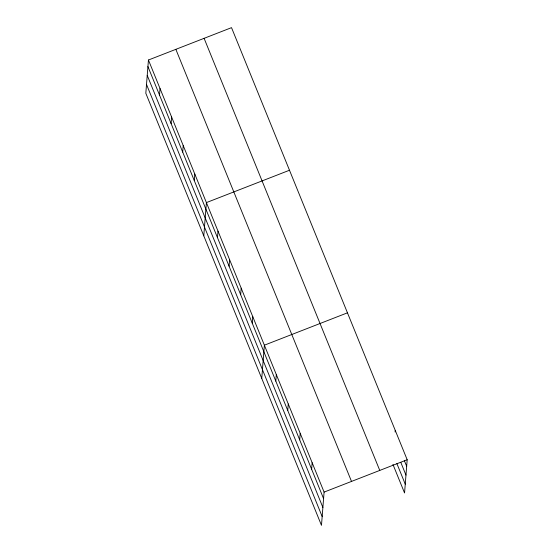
<?xml version="1.0" encoding="UTF-8"?>
<svg xmlns="http://www.w3.org/2000/svg" width="553" height="553" viewBox="0 0 553 553"><rect width="100%" height="100%" fill="white"/><g stroke="black" fill="none" stroke-linecap="round" stroke-linejoin="round"><path stroke-width="0.83" d="M148.439 60.014L145.819 93.263L321.48 525.35L324.093 492.101L148.439 60.014L231.52 27.65L407.181 459.737L404.561 492.986L392.941 464.402M159.513 95.075L160.031 88.528M171.112 123.589L171.624 117.049M182.704 152.11L183.216 145.563M194.297 180.624L194.808 174.084M203.787 235.848L206.407 202.598L289.489 170.241M217.481 237.659L218 231.119M229.073 266.18L229.592 259.64M240.673 294.694L241.184 288.154M252.265 323.215L252.776 316.675M261.756 378.439L264.369 345.19L347.457 312.825M275.802 381.114L276.313 374.575M287.747 410.499L288.258 403.953M299.691 439.877L300.203 433.338M311.636 469.262L312.148 462.716M395.105 431.99L395.236 430.358M324.093 492.101L407.181 459.737M404.402 460.718L406.662 466.283M400.807 462.391L405.971 475.096M396.86 463.525L405.259 484.172M204.105 38.33L379.759 470.416M175.854 49.335L351.514 481.421M147.921 66.554L323.581 498.64M147.229 75.367L322.89 507.454M146.517 84.45L322.171 516.537"/></g></svg>
